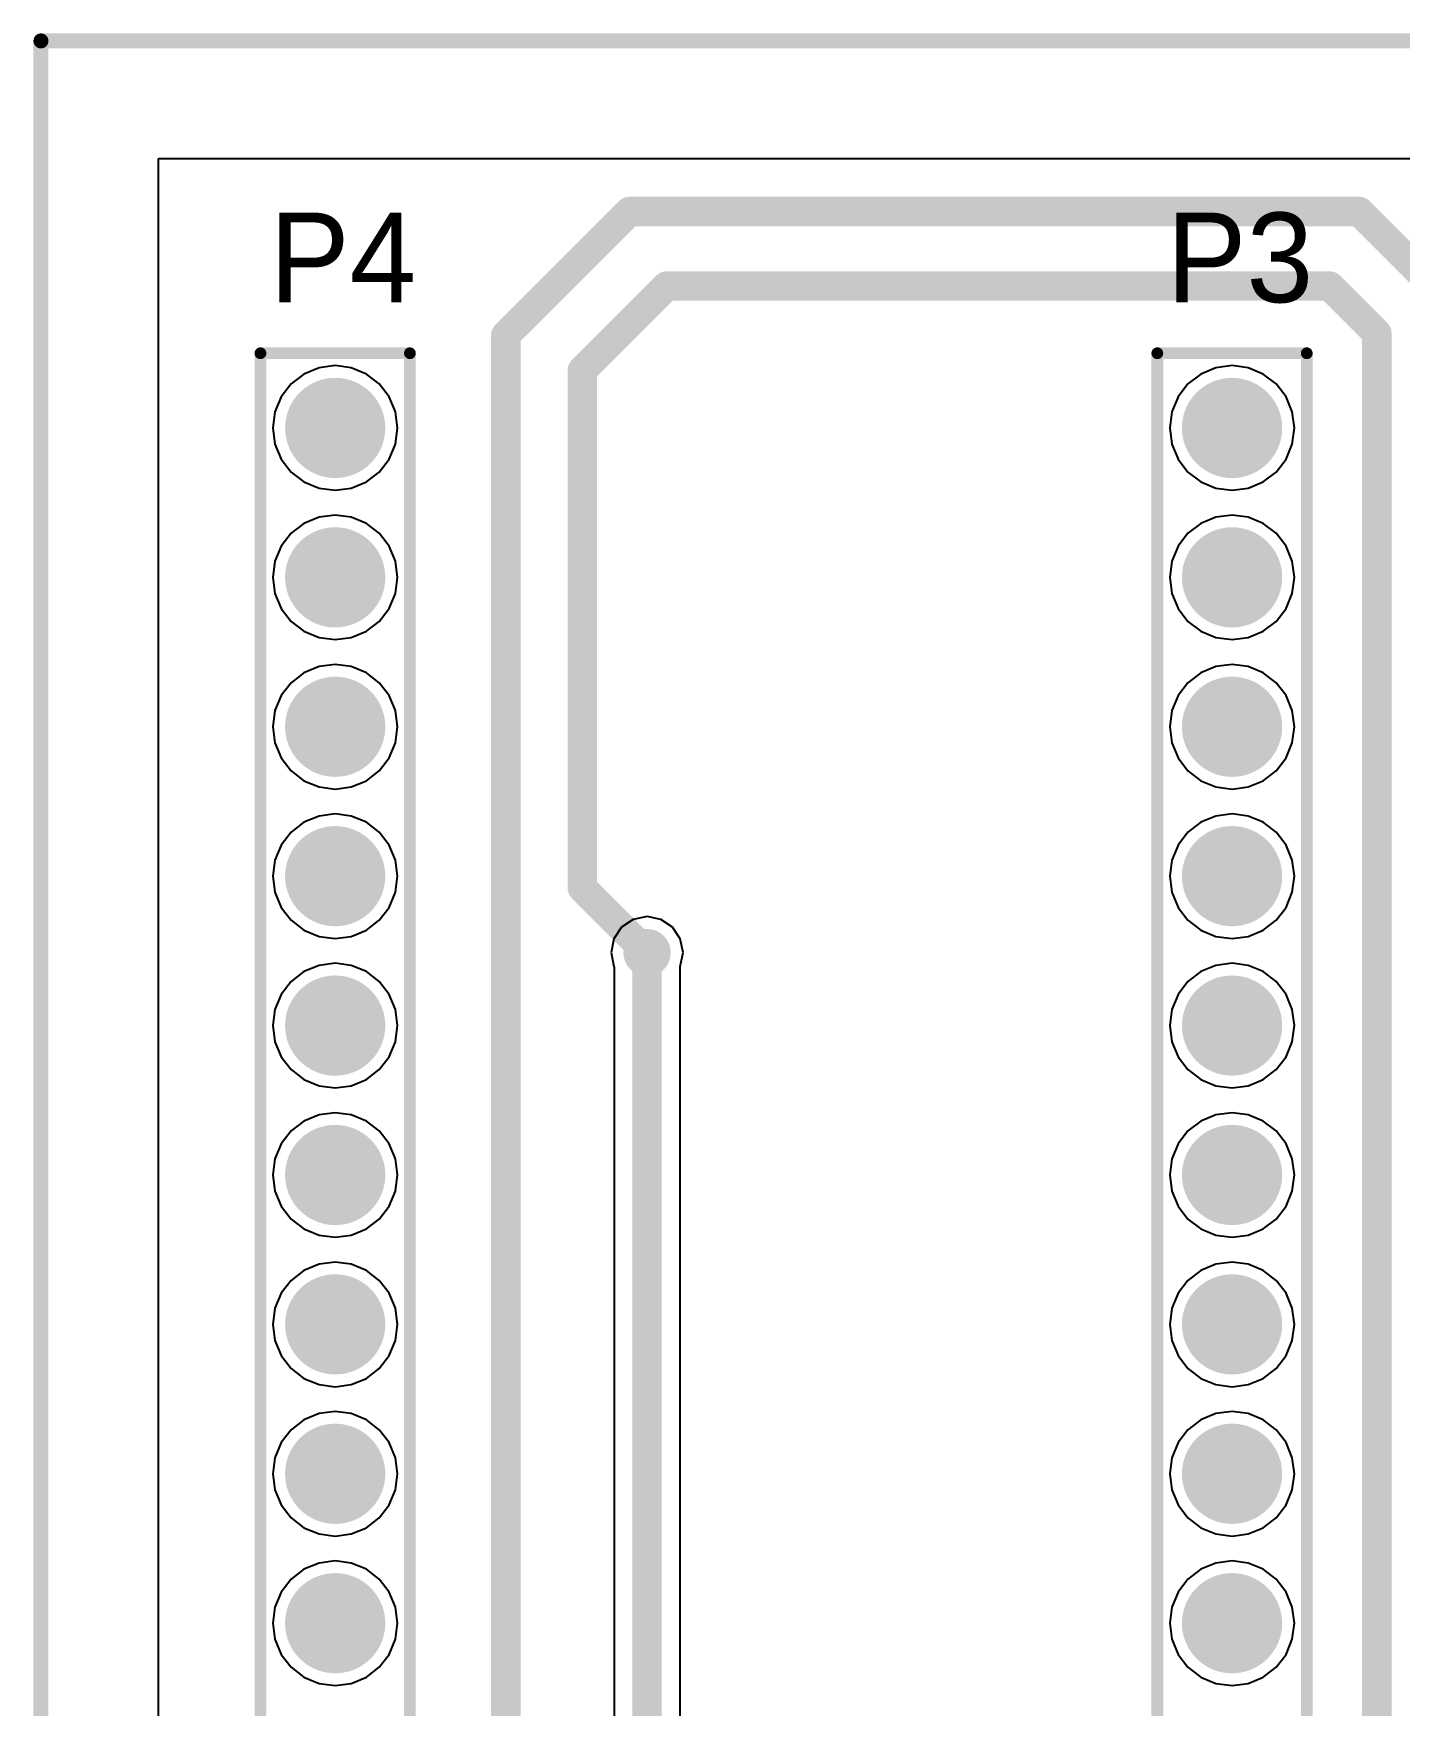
# Model space of a CAD drawing. Header units: millimetres. Extents: x -0.1 to 49.1, y -0.1 to 70.1.
# Drawn here: x -0.13 to 23.09, y 41.7 to 70.13 of the extents above; entities that cross this region are included whole.
import ezdxf

# ---------------------------------------------------------------- set-up
doc = ezdxf.new("R2010")
doc.units = ezdxf.units.MM
for name, color, linetype in [('BottomLayer', 5, 'Continuous'), ('BottomSolder', 6, 'Continuous'), ('Mechanical1', 6, 'Continuous'), ('MultiLayer', 9, 'Continuous'), ('TopLayer', 1, 'Continuous'), ('TopOverlay', 2, 'Continuous'), ('TopSolder', 216, 'Continuous')]:
    doc.layers.add(name, color=color, linetype=linetype)

# ---------------------------------------------------------------- blocks, each defined once
blk = doc.blocks.new('HDR1X24_24')
at = {"layer": 'BottomLayer', "const_width": 0.75}
for points in [[(37.725, 0, 1), (38.475, 0, 1)], [(40.265, 0, 1), (41.015, 0, 1)], [(42.805, 0, 1), (43.555, 0, 1)], [(45.345, 0, 1), (46.095, 0, 1)], [(47.885, 0, 1), (48.635, 0, 1)], [(50.425, 0, 1), (51.175, 0, 1)], [(52.965, 0, 1), (53.715, 0, 1)], [(55.505, 0, 1), (56.255, 0, 1)], [(58.045, 0, 1), (58.795, 0, 1)]]:
    blk.add_lwpolyline(points, format="xyb", close=True, dxfattribs=at)
at = {"layer": 'BottomSolder', "const_width": 0.852}
for points in [[(37.674, 0, 1), (38.526, 0, 1)], [(40.214, 0, 1), (41.066, 0, 1)], [(42.754, 0, 1), (43.606, 0, 1)], [(45.294, 0, 1), (46.146, 0, 1)], [(47.834, 0, 1), (48.686, 0, 1)], [(50.374, 0, 1), (51.226, 0, 1)], [(52.914, 0, 1), (53.766, 0, 1)], [(55.454, 0, 1), (56.306, 0, 1)], [(57.994, 0, 1), (58.846, 0, 1)]]:
    blk.add_lwpolyline(points, format="xyb", close=True, dxfattribs=at)
at = {"layer": 'MultiLayer', "const_width": 0.75}
for points in [[(37.725, 0, 1), (38.475, 0, 1)], [(40.265, 0, 1), (41.015, 0, 1)], [(42.805, 0, 1), (43.555, 0, 1)], [(45.345, 0, 1), (46.095, 0, 1)], [(47.885, 0, 1), (48.635, 0, 1)], [(50.425, 0, 1), (51.175, 0, 1)], [(52.965, 0, 1), (53.715, 0, 1)], [(55.505, 0, 1), (56.255, 0, 1)], [(58.045, 0, 1), (58.795, 0, 1)]]:
    blk.add_lwpolyline(points, format="xyb", close=True, dxfattribs=at)
at = {"layer": 'TopLayer', "const_width": 0.75}
for points in [[(37.725, 0, 1), (38.475, 0, 1)], [(40.265, 0, 1), (41.015, 0, 1)], [(42.805, 0, 1), (43.555, 0, 1)], [(45.345, 0, 1), (46.095, 0, 1)], [(47.885, 0, 1), (48.635, 0, 1)], [(50.425, 0, 1), (51.175, 0, 1)], [(52.965, 0, 1), (53.715, 0, 1)], [(55.505, 0, 1), (56.255, 0, 1)], [(58.045, 0, 1), (58.795, 0, 1)]]:
    blk.add_lwpolyline(points, format="xyb", close=True, dxfattribs=at)
at = {"layer": 'TopOverlay', "const_width": 0.2}
for points in [[(0.635, 1.27), (59.69, 1.27)], [(59.69, 1.27), (59.69, -1.27)], [(-1.27, -1.27), (59.69, -1.27)]]:
    blk.add_lwpolyline(points, dxfattribs=at)
at = {"layer": 'TopOverlay', "const_width": 0.1}
for points in [[(59.64, 1.27, 1), (59.74, 1.27, 1)], [(59.64, 1.27, 1), (59.74, 1.27, 1)], [(59.64, -1.27, 1), (59.74, -1.27, 1)], [(59.64, -1.27, 1), (59.74, -1.27, 1)]]:
    blk.add_lwpolyline(points, format="xyb", close=True, dxfattribs=at)
at = {"layer": 'TopSolder', "const_width": 0.852}
for points in [[(37.674, 0, 1), (38.526, 0, 1)], [(40.214, 0, 1), (41.066, 0, 1)], [(42.754, 0, 1), (43.606, 0, 1)], [(45.294, 0, 1), (46.146, 0, 1)], [(47.834, 0, 1), (48.686, 0, 1)], [(50.374, 0, 1), (51.226, 0, 1)], [(52.914, 0, 1), (53.766, 0, 1)], [(55.454, 0, 1), (56.306, 0, 1)], [(57.994, 0, 1), (58.846, 0, 1)]]:
    blk.add_lwpolyline(points, format="xyb", close=True, dxfattribs=at)
blk = doc.blocks.new('HDR1X24_25')
at = {"layer": 'BottomLayer', "const_width": 0.75}
for points in [[(37.725, 0, 1), (38.475, 0, 1)], [(40.265, 0, 1), (41.015, 0, 1)], [(42.805, 0, 1), (43.555, 0, 1)], [(45.345, 0, 1), (46.095, 0, 1)], [(47.885, 0, 1), (48.635, 0, 1)], [(50.425, 0, 1), (51.175, 0, 1)], [(52.965, 0, 1), (53.715, 0, 1)], [(55.505, 0, 1), (56.255, 0, 1)], [(58.045, 0, 1), (58.795, 0, 1)]]:
    blk.add_lwpolyline(points, format="xyb", close=True, dxfattribs=at)
at = {"layer": 'BottomSolder', "const_width": 0.852}
for points in [[(37.674, 0, 1), (38.526, 0, 1)], [(40.214, 0, 1), (41.066, 0, 1)], [(42.754, 0, 1), (43.606, 0, 1)], [(45.294, 0, 1), (46.146, 0, 1)], [(47.834, 0, 1), (48.686, 0, 1)], [(50.374, 0, 1), (51.226, 0, 1)], [(52.914, 0, 1), (53.766, 0, 1)], [(55.454, 0, 1), (56.306, 0, 1)], [(57.994, 0, 1), (58.846, 0, 1)]]:
    blk.add_lwpolyline(points, format="xyb", close=True, dxfattribs=at)
at = {"layer": 'MultiLayer', "const_width": 0.75}
for points in [[(37.725, 0, 1), (38.475, 0, 1)], [(40.265, 0, 1), (41.015, 0, 1)], [(42.805, 0, 1), (43.555, 0, 1)], [(45.345, 0, 1), (46.095, 0, 1)], [(47.885, 0, 1), (48.635, 0, 1)], [(50.425, 0, 1), (51.175, 0, 1)], [(52.965, 0, 1), (53.715, 0, 1)], [(55.505, 0, 1), (56.255, 0, 1)], [(58.045, 0, 1), (58.795, 0, 1)]]:
    blk.add_lwpolyline(points, format="xyb", close=True, dxfattribs=at)
at = {"layer": 'TopLayer', "const_width": 0.75}
for points in [[(37.725, 0, 1), (38.475, 0, 1)], [(40.265, 0, 1), (41.015, 0, 1)], [(42.805, 0, 1), (43.555, 0, 1)], [(45.345, 0, 1), (46.095, 0, 1)], [(47.885, 0, 1), (48.635, 0, 1)], [(50.425, 0, 1), (51.175, 0, 1)], [(52.965, 0, 1), (53.715, 0, 1)], [(55.505, 0, 1), (56.255, 0, 1)], [(58.045, 0, 1), (58.795, 0, 1)]]:
    blk.add_lwpolyline(points, format="xyb", close=True, dxfattribs=at)
at = {"layer": 'TopOverlay', "const_width": 0.2}
for points in [[(0.635, 1.27), (59.69, 1.27)], [(59.69, 1.27), (59.69, -1.27)], [(-1.27, -1.27), (59.69, -1.27)]]:
    blk.add_lwpolyline(points, dxfattribs=at)
at = {"layer": 'TopOverlay', "const_width": 0.1}
for points in [[(59.64, 1.27, 1), (59.74, 1.27, 1)], [(59.64, 1.27, 1), (59.74, 1.27, 1)], [(59.64, -1.27, 1), (59.74, -1.27, 1)], [(59.64, -1.27, 1), (59.74, -1.27, 1)]]:
    blk.add_lwpolyline(points, format="xyb", close=True, dxfattribs=at)
at = {"layer": 'TopSolder', "const_width": 0.852}
for points in [[(37.674, 0, 1), (38.526, 0, 1)], [(40.214, 0, 1), (41.066, 0, 1)], [(42.754, 0, 1), (43.606, 0, 1)], [(45.294, 0, 1), (46.146, 0, 1)], [(47.834, 0, 1), (48.686, 0, 1)], [(50.374, 0, 1), (51.226, 0, 1)], [(52.914, 0, 1), (53.766, 0, 1)], [(55.454, 0, 1), (56.306, 0, 1)], [(57.994, 0, 1), (58.846, 0, 1)]]:
    blk.add_lwpolyline(points, format="xyb", close=True, dxfattribs=at)

msp = doc.modelspace()

# ---------------------------------------------------------------- linework, layer by layer
at = {"layer": 'BottomLayer'}
for p, q in [((2, 2), (2, 68)), ((2, 68), (47, 68)), ((4.47, 64.337), (4.251, 64.169)), ((4.726, 64.443), (4.47, 64.337)), ((5, 64.479), (4.726, 64.443)), ((5.274, 64.443), (5, 64.479)), ((5.53, 64.337), (5.274, 64.443)), ((5.749, 64.169), (5.53, 64.337)), ((19.71, 64.337), (19.491, 64.169)), ((19.966, 64.443), (19.71, 64.337)), ((20.24, 64.479), (19.966, 64.443)), ((20.514, 64.443), (20.24, 64.479)), ((20.77, 64.337), (20.514, 64.443)), ((20.989, 64.169), (20.77, 64.337)), ((4.251, 64.169), (4.083, 63.95)), ((5.917, 63.95), (5.749, 64.169)), ((19.491, 64.169), (19.323, 63.95)), ((21.157, 63.95), (20.989, 64.169)), ((3.977, 63.694), (3.941, 63.42)), ((4.083, 63.95), (3.977, 63.694)), ((6.023, 63.694), (5.917, 63.95)), ((6.059, 63.42), (6.023, 63.694)), ((19.217, 63.694), (19.181, 63.42)), ((19.323, 63.95), (19.217, 63.694)), ((21.263, 63.694), (21.157, 63.95)), ((21.299, 63.42), (21.263, 63.694)), ((3.941, 63.42), (3.977, 63.146)), ((6.023, 63.146), (6.059, 63.42)), ((19.181, 63.42), (19.217, 63.146)), ((21.263, 63.146), (21.299, 63.42)), ((3.977, 63.146), (4.083, 62.89)), ((5.917, 62.89), (6.023, 63.146)), ((19.217, 63.146), (19.323, 62.89)), ((21.157, 62.89), (21.263, 63.146)), ((4.083, 62.89), (4.251, 62.671)), ((5.749, 62.671), (5.917, 62.89)), ((19.323, 62.89), (19.491, 62.671)), ((20.989, 62.671), (21.157, 62.89)), ((4.251, 62.671), (4.47, 62.503)), ((5.53, 62.503), (5.749, 62.671)), ((19.491, 62.671), (19.71, 62.503)), ((20.77, 62.503), (20.989, 62.671)), ((4.47, 62.503), (4.726, 62.397)), ((4.726, 62.397), (5, 62.361)), ((5, 62.361), (5.274, 62.397)), ((5.274, 62.397), (5.53, 62.503)), ((19.71, 62.503), (19.966, 62.397)), ((19.966, 62.397), (20.24, 62.361)), ((20.24, 62.361), (20.514, 62.397)), ((20.514, 62.397), (20.77, 62.503)), ((4.47, 61.797), (4.251, 61.629)), ((4.726, 61.903), (4.47, 61.797)), ((5, 61.939), (4.726, 61.903)), ((5.274, 61.903), (5, 61.939)), ((5.53, 61.797), (5.274, 61.903)), ((5.749, 61.629), (5.53, 61.797)), ((19.71, 61.797), (19.491, 61.629)), ((19.966, 61.903), (19.71, 61.797)), ((20.24, 61.939), (19.966, 61.903)), ((20.514, 61.903), (20.24, 61.939)), ((20.77, 61.797), (20.514, 61.903)), ((20.989, 61.629), (20.77, 61.797)), ((4.083, 61.41), (3.977, 61.154)), ((4.251, 61.629), (4.083, 61.41)), ((5.917, 61.41), (5.749, 61.629)), ((6.023, 61.154), (5.917, 61.41)), ((19.323, 61.41), (19.217, 61.154)), ((19.491, 61.629), (19.323, 61.41)), ((21.157, 61.41), (20.989, 61.629)), ((21.263, 61.154), (21.157, 61.41)), ((3.977, 61.154), (3.941, 60.88)), ((6.059, 60.88), (6.023, 61.154)), ((19.217, 61.154), (19.181, 60.88)), ((21.299, 60.88), (21.263, 61.154)), ((3.941, 60.88), (3.977, 60.606)), ((6.023, 60.606), (6.059, 60.88)), ((19.181, 60.88), (19.217, 60.606)), ((21.263, 60.606), (21.299, 60.88)), ((3.977, 60.606), (4.083, 60.35)), ((5.917, 60.35), (6.023, 60.606)), ((19.217, 60.606), (19.323, 60.35)), ((21.157, 60.35), (21.263, 60.606)), ((4.083, 60.35), (4.251, 60.131)), ((5.749, 60.131), (5.917, 60.35)), ((19.323, 60.35), (19.491, 60.131)), ((20.989, 60.131), (21.157, 60.35)), ((4.251, 60.131), (4.47, 59.963)), ((5.53, 59.963), (5.749, 60.131)), ((19.491, 60.131), (19.71, 59.963)), ((20.77, 59.963), (20.989, 60.131)), ((4.47, 59.963), (4.726, 59.857)), ((4.726, 59.857), (5, 59.821)), ((5, 59.821), (5.274, 59.857)), ((5.274, 59.857), (5.53, 59.963)), ((19.71, 59.963), (19.966, 59.857)), ((19.966, 59.857), (20.24, 59.821)), ((20.24, 59.821), (20.514, 59.857)), ((20.514, 59.857), (20.77, 59.963)), ((4.47, 59.257), (4.251, 59.089)), ((4.726, 59.363), (4.47, 59.257)), ((5, 59.399), (4.726, 59.363)), ((5.274, 59.363), (5, 59.399)), ((5.53, 59.257), (5.274, 59.363)), ((5.749, 59.089), (5.53, 59.257)), ((19.71, 59.257), (19.491, 59.089)), ((19.966, 59.363), (19.71, 59.257)), ((20.24, 59.399), (19.966, 59.363)), ((20.514, 59.363), (20.24, 59.399)), ((20.77, 59.257), (20.514, 59.363)), ((20.989, 59.089), (20.77, 59.257)), ((4.083, 58.87), (3.977, 58.614)), ((4.251, 59.089), (4.083, 58.87)), ((5.917, 58.87), (5.749, 59.089)), ((6.023, 58.614), (5.917, 58.87)), ((19.323, 58.87), (19.217, 58.614)), ((19.491, 59.089), (19.323, 58.87)), ((21.157, 58.87), (20.989, 59.089)), ((21.263, 58.614), (21.157, 58.87)), ((3.977, 58.614), (3.941, 58.34)), ((6.059, 58.34), (6.023, 58.614)), ((19.217, 58.614), (19.181, 58.34)), ((21.299, 58.34), (21.263, 58.614)), ((3.941, 58.34), (3.977, 58.066)), ((6.023, 58.066), (6.059, 58.34)), ((19.181, 58.34), (19.217, 58.066)), ((21.263, 58.066), (21.299, 58.34)), ((3.977, 58.066), (4.083, 57.81)), ((5.917, 57.81), (6.023, 58.066)), ((19.217, 58.066), (19.323, 57.81)), ((21.157, 57.81), (21.263, 58.066)), ((4.083, 57.81), (4.251, 57.591)), ((5.749, 57.591), (5.917, 57.81)), ((19.323, 57.81), (19.491, 57.591)), ((20.989, 57.591), (21.157, 57.81)), ((4.251, 57.591), (4.47, 57.423)), ((4.47, 57.423), (4.726, 57.317)), ((5.274, 57.317), (5.53, 57.423)), ((5.53, 57.423), (5.749, 57.591)), ((19.491, 57.591), (19.71, 57.423)), ((19.71, 57.423), (19.966, 57.317)), ((20.514, 57.317), (20.77, 57.423)), ((20.77, 57.423), (20.989, 57.591)), ((4.726, 57.317), (5, 57.281)), ((5, 57.281), (5.274, 57.317)), ((19.966, 57.317), (20.24, 57.281)), ((20.24, 57.281), (20.514, 57.317)), ((5, 56.859), (4.726, 56.823)), ((5.274, 56.823), (5, 56.859)), ((20.24, 56.859), (19.966, 56.823)), ((20.514, 56.823), (20.24, 56.859)), ((4.47, 56.717), (4.251, 56.549)), ((4.726, 56.823), (4.47, 56.717)), ((5.53, 56.717), (5.274, 56.823)), ((5.749, 56.549), (5.53, 56.717)), ((19.71, 56.717), (19.491, 56.549)), ((19.966, 56.823), (19.71, 56.717)), ((20.77, 56.717), (20.514, 56.823)), ((20.989, 56.549), (20.77, 56.717)), ((4.083, 56.33), (3.977, 56.074)), ((4.251, 56.549), (4.083, 56.33)), ((5.917, 56.33), (5.749, 56.549)), ((6.023, 56.074), (5.917, 56.33)), ((19.323, 56.33), (19.217, 56.074)), ((19.491, 56.549), (19.323, 56.33)), ((21.157, 56.33), (20.989, 56.549)), ((21.263, 56.074), (21.157, 56.33)), ((3.977, 56.074), (3.941, 55.8)), ((6.059, 55.8), (6.023, 56.074)), ((19.217, 56.074), (19.181, 55.8)), ((21.299, 55.8), (21.263, 56.074)), ((3.941, 55.8), (3.977, 55.526)), ((6.023, 55.526), (6.059, 55.8)), ((19.181, 55.8), (19.217, 55.526)), ((21.263, 55.526), (21.299, 55.8)), ((3.977, 55.526), (4.083, 55.27)), ((5.917, 55.27), (6.023, 55.526)), ((19.217, 55.526), (19.323, 55.27)), ((21.157, 55.27), (21.263, 55.526)), ((4.083, 55.27), (4.251, 55.051)), ((5.749, 55.051), (5.917, 55.27)), ((19.323, 55.27), (19.491, 55.051)), ((20.989, 55.051), (21.157, 55.27)), ((4.251, 55.051), (4.47, 54.883)), ((4.47, 54.883), (4.726, 54.777)), ((5.274, 54.777), (5.53, 54.883)), ((5.53, 54.883), (5.749, 55.051)), ((9.867, 54.933), (9.735, 54.734)), ((10.066, 55.065), (9.867, 54.933)), ((10.3, 55.112), (10.066, 55.065)), ((10.534, 55.065), (10.3, 55.112)), ((10.733, 54.933), (10.534, 55.065)), ((10.865, 54.734), (10.733, 54.933)), ((19.491, 55.051), (19.71, 54.883)), ((19.71, 54.883), (19.966, 54.777)), ((20.514, 54.777), (20.77, 54.883)), ((20.77, 54.883), (20.989, 55.051)), ((4.726, 54.777), (5, 54.741)), ((5, 54.741), (5.274, 54.777)), ((9.735, 54.734), (9.688, 54.5)), ((10.912, 54.5), (10.865, 54.734)), ((19.966, 54.777), (20.24, 54.741)), ((20.24, 54.741), (20.514, 54.777)), ((5, 54.319), (4.726, 54.283)), ((5.274, 54.283), (5, 54.319)), ((9.688, 54.5), (9.735, 54.266)), ((10.865, 54.266), (10.912, 54.5)), ((20.24, 54.319), (19.966, 54.283)), ((20.514, 54.283), (20.24, 54.319)), ((4.47, 54.177), (4.251, 54.009)), ((4.726, 54.283), (4.47, 54.177)), ((5.53, 54.177), (5.274, 54.283)), ((5.749, 54.009), (5.53, 54.177)), ((9.735, 54.266), (9.739, 54.259)), ((9.739, 54.259), (9.739, 20.692)), ((10.861, 54.259), (10.865, 54.266)), ((10.861, 20.46), (10.861, 54.259)), ((19.71, 54.177), (19.491, 54.009)), ((19.966, 54.283), (19.71, 54.177)), ((20.77, 54.177), (20.514, 54.283)), ((20.989, 54.009), (20.77, 54.177)), ((4.083, 53.79), (3.977, 53.534)), ((4.251, 54.009), (4.083, 53.79)), ((5.917, 53.79), (5.749, 54.009)), ((6.023, 53.534), (5.917, 53.79)), ((19.323, 53.79), (19.217, 53.534)), ((19.491, 54.009), (19.323, 53.79)), ((21.157, 53.79), (20.989, 54.009)), ((21.263, 53.534), (21.157, 53.79)), ((3.977, 53.534), (3.941, 53.26)), ((6.059, 53.26), (6.023, 53.534)), ((19.217, 53.534), (19.181, 53.26)), ((21.299, 53.26), (21.263, 53.534)), ((3.941, 53.26), (3.977, 52.986)), ((6.023, 52.986), (6.059, 53.26)), ((19.181, 53.26), (19.217, 52.986)), ((21.263, 52.986), (21.299, 53.26)), ((3.977, 52.986), (4.083, 52.73)), ((5.917, 52.73), (6.023, 52.986)), ((19.217, 52.986), (19.323, 52.73)), ((21.157, 52.73), (21.263, 52.986)), ((4.083, 52.73), (4.251, 52.511)), ((5.749, 52.511), (5.917, 52.73)), ((19.323, 52.73), (19.491, 52.511)), ((20.989, 52.511), (21.157, 52.73)), ((4.251, 52.511), (4.47, 52.343)), ((4.47, 52.343), (4.726, 52.237)), ((5.274, 52.237), (5.53, 52.343)), ((5.53, 52.343), (5.749, 52.511)), ((19.491, 52.511), (19.71, 52.343)), ((19.71, 52.343), (19.966, 52.237)), ((20.514, 52.237), (20.77, 52.343)), ((20.77, 52.343), (20.989, 52.511)), ((4.726, 52.237), (5, 52.201)), ((5, 52.201), (5.274, 52.237)), ((19.966, 52.237), (20.24, 52.201)), ((20.24, 52.201), (20.514, 52.237)), ((4.726, 51.743), (4.47, 51.637)), ((5, 51.779), (4.726, 51.743)), ((5.274, 51.743), (5, 51.779)), ((5.53, 51.637), (5.274, 51.743)), ((19.966, 51.743), (19.71, 51.637)), ((20.24, 51.779), (19.966, 51.743)), ((20.514, 51.743), (20.24, 51.779)), ((20.77, 51.637), (20.514, 51.743)), ((4.251, 51.469), (4.083, 51.25)), ((4.47, 51.637), (4.251, 51.469)), ((5.749, 51.469), (5.53, 51.637)), ((5.917, 51.25), (5.749, 51.469)), ((19.491, 51.469), (19.323, 51.25)), ((19.71, 51.637), (19.491, 51.469)), ((20.989, 51.469), (20.77, 51.637)), ((21.157, 51.25), (20.989, 51.469)), ((4.083, 51.25), (3.977, 50.994)), ((6.023, 50.994), (5.917, 51.25)), ((19.323, 51.25), (19.217, 50.994)), ((21.263, 50.994), (21.157, 51.25)), ((3.977, 50.994), (3.941, 50.72)), ((6.059, 50.72), (6.023, 50.994)), ((19.217, 50.994), (19.181, 50.72)), ((21.299, 50.72), (21.263, 50.994)), ((3.941, 50.72), (3.977, 50.446)), ((6.023, 50.446), (6.059, 50.72)), ((19.181, 50.72), (19.217, 50.446)), ((21.263, 50.446), (21.299, 50.72)), ((3.977, 50.446), (4.083, 50.19)), ((5.917, 50.19), (6.023, 50.446)), ((19.217, 50.446), (19.323, 50.19)), ((21.157, 50.19), (21.263, 50.446)), ((4.083, 50.19), (4.251, 49.971)), ((5.749, 49.971), (5.917, 50.19)), ((19.323, 50.19), (19.491, 49.971)), ((20.989, 49.971), (21.157, 50.19)), ((4.251, 49.971), (4.47, 49.803)), ((4.47, 49.803), (4.726, 49.697)), ((5.274, 49.697), (5.53, 49.803)), ((5.53, 49.803), (5.749, 49.971)), ((19.491, 49.971), (19.71, 49.803)), ((19.71, 49.803), (19.966, 49.697)), ((20.514, 49.697), (20.77, 49.803)), ((20.77, 49.803), (20.989, 49.971)), ((4.726, 49.697), (5, 49.661)), ((5, 49.661), (5.274, 49.697)), ((19.966, 49.697), (20.24, 49.661)), ((20.24, 49.661), (20.514, 49.697)), ((4.726, 49.203), (4.47, 49.097)), ((5, 49.239), (4.726, 49.203)), ((5.274, 49.203), (5, 49.239)), ((5.53, 49.097), (5.274, 49.203)), ((19.966, 49.203), (19.71, 49.097)), ((20.24, 49.239), (19.966, 49.203)), ((20.514, 49.203), (20.24, 49.239)), ((20.77, 49.097), (20.514, 49.203)), ((4.251, 48.929), (4.083, 48.71)), ((4.47, 49.097), (4.251, 48.929)), ((5.749, 48.929), (5.53, 49.097)), ((5.917, 48.71), (5.749, 48.929)), ((19.491, 48.929), (19.323, 48.71)), ((19.71, 49.097), (19.491, 48.929)), ((20.989, 48.929), (20.77, 49.097)), ((21.157, 48.71), (20.989, 48.929)), ((4.083, 48.71), (3.977, 48.454)), ((6.023, 48.454), (5.917, 48.71)), ((19.323, 48.71), (19.217, 48.454)), ((21.263, 48.454), (21.157, 48.71)), ((3.977, 48.454), (3.941, 48.18)), ((6.059, 48.18), (6.023, 48.454)), ((19.217, 48.454), (19.181, 48.18)), ((21.299, 48.18), (21.263, 48.454)), ((3.941, 48.18), (3.977, 47.906)), ((6.023, 47.906), (6.059, 48.18)), ((19.181, 48.18), (19.217, 47.906)), ((21.263, 47.906), (21.299, 48.18)), ((3.977, 47.906), (4.083, 47.65)), ((5.917, 47.65), (6.023, 47.906)), ((19.217, 47.906), (19.323, 47.65)), ((21.157, 47.65), (21.263, 47.906)), ((4.083, 47.65), (4.251, 47.431)), ((5.749, 47.431), (5.917, 47.65)), ((19.323, 47.65), (19.491, 47.431)), ((20.989, 47.431), (21.157, 47.65)), ((4.251, 47.431), (4.47, 47.263)), ((4.47, 47.263), (4.726, 47.157)), ((5.274, 47.157), (5.53, 47.263)), ((5.53, 47.263), (5.749, 47.431)), ((19.491, 47.431), (19.71, 47.263)), ((19.71, 47.263), (19.966, 47.157)), ((20.514, 47.157), (20.77, 47.263)), ((20.77, 47.263), (20.989, 47.431)), ((4.726, 47.157), (5, 47.121)), ((5, 47.121), (5.274, 47.157)), ((19.966, 47.157), (20.24, 47.121)), ((20.24, 47.121), (20.514, 47.157)), ((4.726, 46.663), (4.47, 46.557)), ((5, 46.699), (4.726, 46.663)), ((5.274, 46.663), (5, 46.699)), ((5.53, 46.557), (5.274, 46.663)), ((19.966, 46.663), (19.71, 46.557)), ((20.24, 46.699), (19.966, 46.663)), ((20.514, 46.663), (20.24, 46.699)), ((20.77, 46.557), (20.514, 46.663)), ((4.251, 46.389), (4.083, 46.17)), ((4.47, 46.557), (4.251, 46.389)), ((5.749, 46.389), (5.53, 46.557)), ((5.917, 46.17), (5.749, 46.389)), ((19.491, 46.389), (19.323, 46.17)), ((19.71, 46.557), (19.491, 46.389)), ((20.989, 46.389), (20.77, 46.557)), ((21.157, 46.17), (20.989, 46.389)), ((4.083, 46.17), (3.977, 45.914)), ((6.023, 45.914), (5.917, 46.17)), ((19.323, 46.17), (19.217, 45.914)), ((21.263, 45.914), (21.157, 46.17)), ((3.977, 45.914), (3.941, 45.64)), ((6.059, 45.64), (6.023, 45.914)), ((19.217, 45.914), (19.181, 45.64)), ((21.299, 45.64), (21.263, 45.914)), ((3.941, 45.64), (3.977, 45.366)), ((6.023, 45.366), (6.059, 45.64)), ((19.181, 45.64), (19.217, 45.366)), ((21.263, 45.366), (21.299, 45.64)), ((3.977, 45.366), (4.083, 45.11)), ((5.917, 45.11), (6.023, 45.366)), ((19.217, 45.366), (19.323, 45.11)), ((21.157, 45.11), (21.263, 45.366)), ((4.083, 45.11), (4.251, 44.891)), ((5.749, 44.891), (5.917, 45.11)), ((19.323, 45.11), (19.491, 44.891)), ((20.989, 44.891), (21.157, 45.11)), ((4.251, 44.891), (4.47, 44.723)), ((4.47, 44.723), (4.726, 44.617)), ((5.274, 44.617), (5.53, 44.723)), ((5.53, 44.723), (5.749, 44.891)), ((19.491, 44.891), (19.71, 44.723)), ((19.71, 44.723), (19.966, 44.617)), ((20.514, 44.617), (20.77, 44.723)), ((20.77, 44.723), (20.989, 44.891)), ((4.726, 44.617), (5, 44.581)), ((5, 44.581), (5.274, 44.617)), ((19.966, 44.617), (20.24, 44.581)), ((20.24, 44.581), (20.514, 44.617)), ((4.726, 44.123), (4.47, 44.017)), ((5, 44.159), (4.726, 44.123)), ((5.274, 44.123), (5, 44.159)), ((5.53, 44.017), (5.274, 44.123)), ((19.966, 44.123), (19.71, 44.017)), ((20.24, 44.159), (19.966, 44.123)), ((20.514, 44.123), (20.24, 44.159)), ((20.77, 44.017), (20.514, 44.123)), ((4.251, 43.849), (4.083, 43.63)), ((4.47, 44.017), (4.251, 43.849)), ((5.749, 43.849), (5.53, 44.017)), ((5.917, 43.63), (5.749, 43.849)), ((19.491, 43.849), (19.323, 43.63)), ((19.71, 44.017), (19.491, 43.849)), ((20.989, 43.849), (20.77, 44.017)), ((21.157, 43.63), (20.989, 43.849)), ((4.083, 43.63), (3.977, 43.374)), ((6.023, 43.374), (5.917, 43.63)), ((19.323, 43.63), (19.217, 43.374)), ((21.263, 43.374), (21.157, 43.63)), ((3.977, 43.374), (3.941, 43.1)), ((6.059, 43.1), (6.023, 43.374)), ((19.217, 43.374), (19.181, 43.1)), ((21.299, 43.1), (21.263, 43.374)), ((3.941, 43.1), (3.977, 42.826)), ((6.023, 42.826), (6.059, 43.1)), ((19.181, 43.1), (19.217, 42.826)), ((21.263, 42.826), (21.299, 43.1)), ((3.977, 42.826), (4.083, 42.57)), ((5.917, 42.57), (6.023, 42.826)), ((19.217, 42.826), (19.323, 42.57)), ((21.157, 42.57), (21.263, 42.826)), ((4.083, 42.57), (4.251, 42.351)), ((5.749, 42.351), (5.917, 42.57)), ((19.323, 42.57), (19.491, 42.351)), ((20.989, 42.351), (21.157, 42.57)), ((4.251, 42.351), (4.47, 42.183)), ((4.47, 42.183), (4.726, 42.077)), ((4.726, 42.077), (5, 42.041)), ((5, 42.041), (5.274, 42.077)), ((5.274, 42.077), (5.53, 42.183)), ((5.53, 42.183), (5.749, 42.351)), ((19.491, 42.351), (19.71, 42.183)), ((19.71, 42.183), (19.966, 42.077)), ((19.966, 42.077), (20.24, 42.041)), ((20.24, 42.041), (20.514, 42.077)), ((20.514, 42.077), (20.77, 42.183)), ((20.77, 42.183), (20.989, 42.351))]:
    msp.add_line(p, q, dxfattribs=at)
for points, const_width in [([(10.15, 54.5, 1), (10.45, 54.5, 1)], 0.3), ([(10.175, 54.5, 1), (10.425, 54.5, 1)], 0.25)]:
    msp.add_lwpolyline(points, format="xyb", close=True, dxfattribs=dict(at, const_width=const_width))
at = {"layer": 'BottomLayer', "const_width": 0.5}
msp.add_lwpolyline([(10.3, 20.46), (10.3, 54.5)], dxfattribs=at)
at = {"layer": 'BottomSolder', "const_width": 0.402}
msp.add_lwpolyline([(10.099, 54.5, 1), (10.501, 54.5, 1)], format="xyb", close=True, dxfattribs=at)
at = {"layer": 'Mechanical1', "const_width": 0.254}
for points in [[(0, 0), (0, 70)], [(0, 70), (49, 70)]]:
    msp.add_lwpolyline(points, dxfattribs=at)
at = {"layer": 'Mechanical1', "const_width": 0.127}
msp.add_lwpolyline([(-0.064, 70, 1), (0.064, 70, 1)], format="xyb", close=True, dxfattribs=at)
msp.add_lwpolyline([(-0.064, 70, 1), (0.064, 70, 1)], format="xyb", close=True, dxfattribs=at)
at = {"layer": 'MultiLayer', "const_width": 0.3}
msp.add_lwpolyline([(10.15, 54.5, 1), (10.45, 54.5, 1)], format="xyb", close=True, dxfattribs=at)
at = {"layer": 'TopLayer', "const_width": 0.5}
for points in [[(7.9, 65), (10, 67.1)], [(10, 67.1), (22.4, 67.1)], [(22.4, 67.1), (25, 64.5)], [(9.2, 64.4), (10.632, 65.832)], [(10.632, 65.832), (21.9, 65.832)], [(21.9, 65.832), (22.7, 65.032)], [(7.9, 14), (7.9, 65)], [(22.7, 34), (22.7, 65.032)], [(9.2, 55.6), (9.2, 64.4)], [(9.2, 55.6), (10.3, 54.5)]]:
    msp.add_lwpolyline(points, dxfattribs=at)
at = {"layer": 'TopLayer'}
for points, const_width in [([(9.875, 67.1, 1), (10.125, 67.1, 1)], 0.25), ([(9.875, 67.1, 1), (10.125, 67.1, 1)], 0.25), ([(22.275, 67.1, 1), (22.525, 67.1, 1)], 0.25), ([(22.275, 67.1, 1), (22.525, 67.1, 1)], 0.25), ([(10.507, 65.832, 1), (10.757, 65.832, 1)], 0.25), ([(10.507, 65.832, 1), (10.757, 65.832, 1)], 0.25), ([(21.775, 65.832, 1), (22.025, 65.832, 1)], 0.25), ([(21.775, 65.832, 1), (22.025, 65.832, 1)], 0.25), ([(7.775, 65, 1), (8.025, 65, 1)], 0.25), ([(7.775, 65, 1), (8.025, 65, 1)], 0.25), ([(22.575, 65.032, 1), (22.825, 65.032, 1)], 0.25), ([(22.575, 65.032, 1), (22.825, 65.032, 1)], 0.25), ([(9.075, 64.4, 1), (9.325, 64.4, 1)], 0.25), ([(9.075, 64.4, 1), (9.325, 64.4, 1)], 0.25), ([(9.075, 55.6, 1), (9.325, 55.6, 1)], 0.25), ([(9.075, 55.6, 1), (9.325, 55.6, 1)], 0.25), ([(10.15, 54.5, 1), (10.45, 54.5, 1)], 0.3), ([(10.175, 54.5, 1), (10.425, 54.5, 1)], 0.25)]:
    msp.add_lwpolyline(points, format="xyb", close=True, dxfattribs=dict(at, const_width=const_width))
at = {"layer": 'TopSolder', "const_width": 0.402}
msp.add_lwpolyline([(10.099, 54.5, 1), (10.501, 54.5, 1)], format="xyb", close=True, dxfattribs=at)

# ---------------------------------------------------------------- block references
at = {"rotation": 90}
for name, p in [('HDR1X24_24', (5, 5)), ('HDR1X24_25', (20.24, 5))]:
    msp.add_blockref(name, p, dxfattribs=at)

# ---------------------------------------------------------------- texts
at = {"layer": 'TopOverlay'}
for s, p in [('P3', (19.126, 65.557)), ('P4', (3.886, 65.557))]:
    msp.add_text(s, height=1.524, dxfattribs=at).set_placement(p)

doc.saveas('drawing.dxf')
